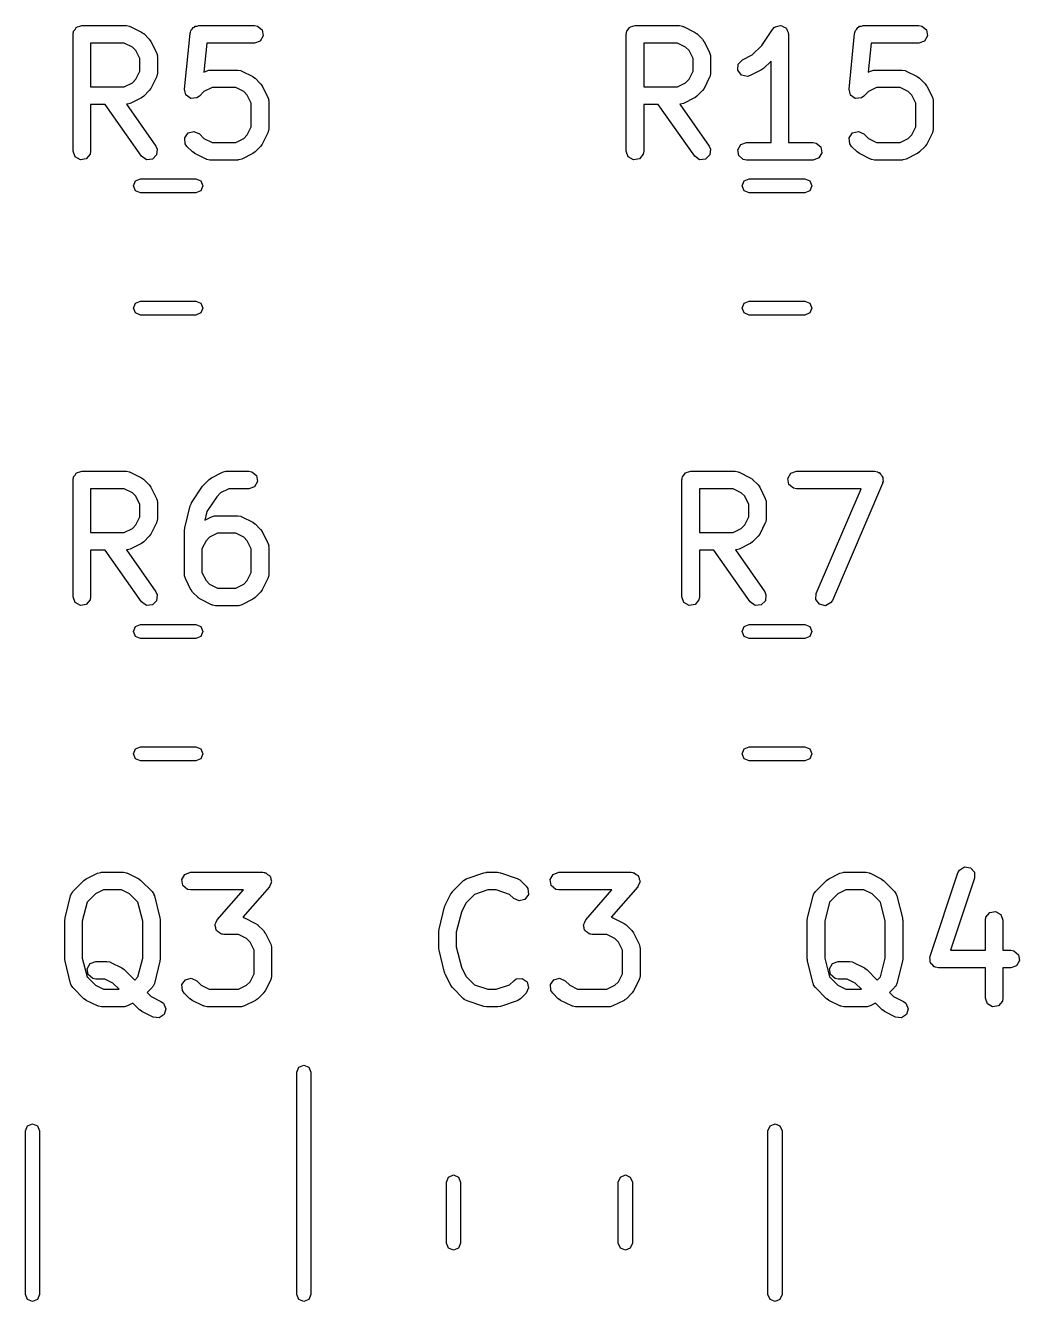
# Model space of a CAD drawing. Extents: x 122.1 to 176.4, y -124 to -74.3.
# Drawn here: x 135.18 to 143.68, y -85.22 to -74.31 of the extents above; entities that cross this region are included whole.
import ezdxf

# ---------------------------------------------------------------- set-up
doc = ezdxf.new("R2010")
doc.units = 0
doc.layers.add('BLACK', color=7, linetype='CONTINUOUS')

msp = doc.modelspace()

# ---------------------------------------------------------------- linework, layer by layer
at = {"layer": 'BLACK', "linetype": 'CONTINUOUS'}
for p, q in [((135.585, -74.3824), (135.587, -74.3726)), ((135.585, -75.3824), (135.585, -74.3824)), ((135.586, -74.3694), (135.588, -74.3665)), ((135.587, -74.3726), (135.586, -74.3694)), ((135.588, -74.3665), (135.589, -74.3567)), ((135.589, -74.3567), (135.602, -74.3418)), ((135.602, -74.3418), (135.612, -74.3249)), ((135.612, -74.3249), (135.618, -74.3226)), ((135.618, -74.3226), (135.622, -74.3174)), ((135.622, -74.3174), (135.642, -74.314)), ((135.642, -74.314), (135.66, -74.3074)), ((135.66, -74.3074), (136.041, -74.3074)), ((136.041, -74.3074), (136.067, -74.3119)), ((136.067, -74.3119), (136.07, -74.3148)), ((136.07, -74.3148), (136.074, -74.3153)), ((136.074, -74.3153), (136.17, -74.3629)), ((136.17, -74.3629), (136.188, -74.3763)), ((136.188, -74.3763), (136.189, -74.377)), ((136.189, -74.377), (136.237, -74.4246)), ((136.538, -74.8511), (136.585, -74.3749)), ((136.585, -74.3749), (136.586, -74.3711)), ((136.586, -74.3694), (136.588, -74.3667)), ((136.586, -74.3711), (136.586, -74.3694)), ((136.588, -74.3667), (136.592, -74.3498)), ((136.592, -74.3498), (136.604, -74.3387)), ((136.604, -74.3387), (136.612, -74.3249)), ((136.612, -74.3249), (136.622, -74.3213)), ((136.622, -74.3213), (136.629, -74.314)), ((136.629, -74.314), (136.645, -74.3128)), ((136.645, -74.3128), (136.66, -74.3074)), ((136.66, -74.3074), (137.136, -74.3074)), ((137.136, -74.3074), (137.162, -74.3119)), ((137.162, -74.3119), (137.201, -74.3449)), ((137.201, -74.3449), (137.21, -74.3954)), ((140.316, -74.3824), (140.317, -74.3726)), ((140.316, -75.3824), (140.316, -74.3824)), ((140.317, -74.3694), (140.319, -74.3665)), ((140.317, -74.3726), (140.317, -74.3694)), ((140.319, -74.3665), (140.32, -74.3567)), ((140.32, -74.3567), (140.333, -74.3418)), ((140.333, -74.3418), (140.343, -74.3249)), ((140.343, -74.3249), (140.349, -74.3226)), ((140.349, -74.3226), (140.353, -74.3174)), ((140.353, -74.3174), (140.372, -74.314)), ((140.372, -74.314), (140.391, -74.3074)), ((140.391, -74.3074), (140.772, -74.3074)), ((140.772, -74.3074), (140.797, -74.3119)), ((140.797, -74.3119), (140.801, -74.3148)), ((140.801, -74.3148), (140.805, -74.3153)), ((140.805, -74.3153), (140.9, -74.3629)), ((140.9, -74.3629), (140.918, -74.3763)), ((140.918, -74.3763), (140.92, -74.377)), ((140.92, -74.377), (140.968, -74.4246)), ((141.475, -74.4775), (141.566, -74.3408)), ((141.566, -74.3408), (141.584, -74.3219)), ((141.584, -74.3219), (141.589, -74.3207)), ((141.589, -74.3207), (141.591, -74.3174)), ((141.591, -74.3174), (141.613, -74.3136)), ((141.613, -74.3136), (141.634, -74.3075)), ((141.634, -74.3075), (141.638, -74.3093)), ((141.638, -74.3093), (141.642, -74.3085)), ((141.642, -74.3085), (141.661, -74.3194)), ((141.661, -74.3194), (141.681, -74.3281)), ((141.681, -74.3281), (141.683, -74.332)), ((141.683, -74.332), (141.686, -74.3342)), ((141.686, -74.3342), (141.694, -74.3546)), ((141.694, -74.3546), (141.703, -74.3741)), ((141.703, -74.3741), (141.702, -74.3783)), ((141.702, -74.3783), (141.704, -74.3824)), ((141.704, -74.3824), (141.704, -75.3074)), ((142.221, -74.8511), (142.268, -74.3749)), ((142.268, -74.3749), (142.27, -74.3711)), ((142.269, -74.3694), (142.271, -74.3667)), ((142.27, -74.3711), (142.269, -74.3694)), ((142.271, -74.3667), (142.276, -74.3498)), ((142.276, -74.3498), (142.287, -74.3387)), ((142.287, -74.3387), (142.295, -74.3249)), ((142.295, -74.3249), (142.305, -74.3213)), ((142.305, -74.3213), (142.312, -74.314)), ((142.312, -74.314), (142.328, -74.3128)), ((142.328, -74.3128), (142.343, -74.3074)), ((142.343, -74.3074), (142.819, -74.3074)), ((142.819, -74.3074), (142.845, -74.3119)), ((142.845, -74.3119), (142.884, -74.3449)), ((142.884, -74.3449), (142.893, -74.3954)), ((135.735, -74.4574), (135.735, -74.8312)), ((136.023, -74.4574), (135.735, -74.4574)), ((136.092, -74.4916), (136.023, -74.4574)), ((136.122, -74.522), (136.092, -74.4916)), ((136.237, -74.4246), (136.25, -74.443)), ((136.25, -74.443), (136.251, -74.4441)), ((136.251, -74.4441), (136.298, -74.5393)), ((136.728, -74.4574), (136.703, -74.7056)), ((137.136, -74.4574), (136.728, -74.4574)), ((137.184, -74.4398), (137.136, -74.4574)), ((137.21, -74.3954), (137.184, -74.4398)), ((140.466, -74.4574), (140.466, -74.8312)), ((140.754, -74.4574), (140.466, -74.4574)), ((140.822, -74.4916), (140.754, -74.4574)), ((140.853, -74.522), (140.822, -74.4916)), ((140.968, -74.4246), (140.98, -74.443)), ((140.98, -74.443), (140.982, -74.4441)), ((140.982, -74.4441), (141.029, -74.5393)), ((141.394, -74.5588), (141.475, -74.4775)), ((142.411, -74.4574), (142.386, -74.7056)), ((142.819, -74.4574), (142.411, -74.4574)), ((142.867, -74.4398), (142.819, -74.4574)), ((142.893, -74.3954), (142.867, -74.4398)), ((136.156, -74.5906), (136.122, -74.522)), ((136.156, -74.698), (136.156, -74.5906)), ((136.298, -74.5393), (136.306, -74.5643)), ((136.306, -74.5643), (136.305, -74.5686)), ((136.305, -74.5686), (136.306, -74.5729)), ((136.306, -74.5729), (136.306, -74.7157)), ((140.887, -74.5906), (140.853, -74.522)), ((140.887, -74.698), (140.887, -74.5906)), ((141.029, -74.5393), (141.037, -74.5643)), ((141.037, -74.5643), (141.036, -74.5686)), ((141.036, -74.5686), (141.037, -74.5729)), ((141.037, -74.5729), (141.037, -74.7157)), ((141.274, -74.6383), (141.31, -74.601)), ((141.31, -74.601), (141.394, -74.5588)), ((136.122, -74.7665), (136.156, -74.698)), ((136.306, -74.7157), (136.302, -74.7414)), ((136.703, -74.7056), (136.722, -74.6963)), ((136.722, -74.6963), (136.747, -74.6888)), ((136.747, -74.6888), (136.751, -74.6899)), ((136.751, -74.6899), (136.755, -74.6883)), ((136.755, -74.6883), (136.993, -74.6883)), ((136.993, -74.6883), (137.019, -74.6929)), ((137.019, -74.6929), (137.022, -74.6957)), ((137.022, -74.6957), (137.027, -74.6963)), ((137.027, -74.6963), (137.122, -74.7439)), ((140.853, -74.7665), (140.887, -74.698)), ((141.037, -74.7157), (141.033, -74.7414)), ((141.271, -74.6895), (141.274, -74.6383)), ((141.302, -74.7307), (141.271, -74.6895)), ((141.472, -74.6876), (141.377, -74.7352)), ((141.473, -74.6864), (141.472, -74.6876)), ((141.491, -74.6735), (141.473, -74.6864)), ((141.554, -74.6111), (141.491, -74.6735)), ((141.554, -75.3074), (141.554, -74.6111)), ((142.386, -74.7056), (142.405, -74.6963)), ((142.405, -74.6963), (142.43, -74.6888)), ((142.43, -74.6888), (142.434, -74.6899)), ((142.434, -74.6899), (142.438, -74.6883)), ((142.438, -74.6883), (142.676, -74.6883)), ((142.676, -74.6883), (142.702, -74.6929)), ((142.702, -74.6929), (142.706, -74.6957)), ((142.706, -74.6957), (142.71, -74.6963)), ((142.71, -74.6963), (142.805, -74.7439)), ((136.023, -74.8312), (136.092, -74.7969)), ((136.092, -74.7969), (136.122, -74.7665)), ((136.298, -74.7493), (136.251, -74.8445)), ((136.299, -74.7448), (136.298, -74.7493)), ((136.302, -74.7414), (136.299, -74.7448)), ((137.122, -74.7439), (137.14, -74.7572)), ((137.14, -74.7572), (137.142, -74.7579)), ((137.142, -74.7579), (137.189, -74.8055)), ((137.189, -74.8055), (137.202, -74.8239)), ((137.202, -74.8239), (137.203, -74.825)), ((137.203, -74.825), (137.251, -74.9203)), ((140.754, -74.8312), (140.822, -74.7969)), ((140.822, -74.7969), (140.853, -74.7665)), ((141.029, -74.7493), (140.982, -74.8445)), ((141.03, -74.7448), (141.029, -74.7493)), ((141.033, -74.7414), (141.03, -74.7448)), ((141.352, -74.7426), (141.302, -74.7307)), ((141.377, -74.7352), (141.352, -74.7426)), ((142.805, -74.7439), (142.823, -74.7572)), ((142.823, -74.7572), (142.825, -74.7579)), ((142.825, -74.7579), (142.872, -74.8055)), ((142.872, -74.8055), (142.885, -74.8239)), ((142.885, -74.8239), (142.886, -74.825)), ((142.886, -74.825), (142.934, -74.9203)), ((135.735, -74.8312), (136.023, -74.8312)), ((136.17, -74.9257), (136.074, -74.9733)), ((136.171, -74.9245), (136.17, -74.9257)), ((136.189, -74.9116), (136.171, -74.9245)), ((136.237, -74.864), (136.189, -74.9116)), ((136.251, -74.8445), (136.237, -74.8625)), ((136.237, -74.8625), (136.237, -74.864)), ((136.538, -74.8516), (136.538, -74.8511)), ((136.538, -74.852), (136.538, -74.8516)), ((136.544, -74.8764), (136.538, -74.852)), ((136.55, -74.9008), (136.544, -74.8764)), ((136.551, -74.9011), (136.55, -74.9008)), ((136.551, -74.9016), (136.551, -74.9011)), ((136.571, -74.916), (136.551, -74.9016)), ((136.592, -74.9308), (136.571, -74.916)), ((136.593, -74.931), (136.592, -74.9307)), ((136.592, -74.9307), (136.592, -74.9308)), ((136.618, -74.9288), (136.593, -74.931)), ((136.643, -74.9269), (136.618, -74.9288)), ((136.644, -74.9265), (136.643, -74.9266)), ((136.643, -74.9266), (136.643, -74.9269)), ((136.665, -74.9116), (136.644, -74.9265)), ((136.704, -74.8726), (136.665, -74.9116)), ((136.773, -74.8383), (136.704, -74.8726)), ((136.976, -74.8383), (136.773, -74.8383)), ((137.044, -74.8726), (136.976, -74.8383)), ((137.074, -74.903), (137.044, -74.8726)), ((137.109, -74.9715), (137.074, -74.903)), ((137.251, -74.9203), (137.258, -74.9452)), ((140.466, -74.8312), (140.754, -74.8312)), ((140.9, -74.9257), (140.805, -74.9733)), ((140.902, -74.9245), (140.9, -74.9257)), ((140.92, -74.9116), (140.902, -74.9245)), ((140.968, -74.864), (140.92, -74.9116)), ((140.982, -74.8445), (140.968, -74.8625)), ((140.968, -74.8625), (140.968, -74.864)), ((142.221, -74.8516), (142.221, -74.8511)), ((142.221, -74.852), (142.221, -74.8516)), ((142.227, -74.8764), (142.221, -74.852)), ((142.234, -74.9008), (142.227, -74.8764)), ((142.234, -74.9011), (142.234, -74.9008)), ((142.234, -74.9016), (142.234, -74.9011)), ((142.255, -74.916), (142.234, -74.9016)), ((142.275, -74.9308), (142.255, -74.916)), ((142.276, -74.9307), (142.275, -74.9308)), ((142.301, -74.9288), (142.276, -74.931)), ((142.276, -74.931), (142.276, -74.9307)), ((142.326, -74.9269), (142.301, -74.9288)), ((142.327, -74.9266), (142.326, -74.9269)), ((142.349, -74.9116), (142.327, -74.9265)), ((142.327, -74.9265), (142.327, -74.9266)), ((142.388, -74.8726), (142.349, -74.9116)), ((142.456, -74.8383), (142.388, -74.8726)), ((142.659, -74.8383), (142.456, -74.8383)), ((142.727, -74.8726), (142.659, -74.8383)), ((142.758, -74.903), (142.727, -74.8726)), ((142.792, -74.9715), (142.758, -74.903)), ((142.934, -74.9203), (142.941, -74.9452)), ((135.859, -74.9812), (135.735, -74.9812)), ((135.735, -74.9812), (135.735, -75.3824)), ((136.17, -75.4254), (135.859, -74.9812)), ((136.045, -74.9797), (136.042, -74.9808)), ((136.042, -74.9808), (136.293, -75.3394)), ((136.049, -74.9807), (136.045, -74.9797)), ((136.074, -74.9733), (136.049, -74.9807)), ((137.109, -75.1742), (137.109, -74.9715)), ((137.258, -74.9452), (137.257, -74.9496)), ((137.257, -74.9496), (137.259, -74.9538)), ((137.259, -74.9538), (137.259, -75.1919)), ((140.59, -74.9812), (140.466, -74.9812)), ((140.466, -74.9812), (140.466, -75.3824)), ((140.901, -75.4254), (140.59, -74.9812)), ((140.776, -74.9797), (140.773, -74.9808)), ((140.773, -74.9808), (141.024, -75.3394)), ((140.78, -74.9807), (140.776, -74.9797)), ((140.805, -74.9733), (140.78, -74.9807)), ((142.792, -75.1742), (142.792, -74.9715)), ((142.941, -74.9452), (142.94, -74.9496)), ((142.94, -74.9496), (142.942, -74.9538)), ((142.942, -74.9538), (142.942, -75.1919)), ((136.54, -75.2677), (136.569, -75.2257)), ((136.569, -75.2257), (136.619, -75.2124)), ((136.619, -75.2124), (136.665, -75.2341)), ((136.665, -75.2341), (136.704, -75.2731)), ((137.044, -75.2731), (137.074, -75.2427)), ((137.074, -75.2427), (137.109, -75.1742)), ((137.251, -75.2254), (137.203, -75.3207)), ((137.254, -75.2176), (137.251, -75.221)), ((137.251, -75.221), (137.251, -75.2254)), ((137.259, -75.1919), (137.254, -75.2176)), ((142.223, -75.2677), (142.252, -75.2257)), ((142.252, -75.2257), (142.302, -75.2124)), ((142.302, -75.2124), (142.349, -75.2341)), ((142.349, -75.2341), (142.388, -75.2731)), ((142.727, -75.2731), (142.758, -75.2427)), ((142.758, -75.2427), (142.792, -75.1742)), ((142.934, -75.2254), (142.886, -75.3207)), ((142.937, -75.2176), (142.934, -75.221)), ((142.934, -75.221), (142.934, -75.2254)), ((142.942, -75.1919), (142.937, -75.2176)), ((136.293, -75.3394), (136.304, -75.363)), ((136.304, -75.363), (136.299, -75.4141)), ((136.544, -75.3188), (136.54, -75.2677)), ((136.559, -75.3402), (136.544, -75.3188)), ((136.607, -75.3878), (136.559, -75.3402)), ((136.704, -75.2731), (136.773, -75.3074)), ((136.773, -75.3074), (136.976, -75.3074)), ((136.976, -75.3074), (137.044, -75.2731)), ((137.189, -75.3402), (137.142, -75.3878)), ((137.19, -75.3387), (137.189, -75.3402)), ((137.203, -75.3207), (137.19, -75.3387)), ((141.024, -75.3394), (141.035, -75.363)), ((141.035, -75.363), (141.03, -75.4141)), ((141.269, -75.3694), (141.295, -75.3249)), ((141.278, -75.4199), (141.269, -75.3694)), ((141.295, -75.3249), (141.343, -75.3074)), ((141.343, -75.3074), (141.554, -75.3074)), ((141.704, -75.3074), (141.915, -75.3074)), ((141.915, -75.3074), (141.94, -75.3119)), ((141.94, -75.3119), (141.979, -75.3449)), ((141.979, -75.3449), (141.988, -75.3954)), ((142.228, -75.3188), (142.223, -75.2677)), ((142.242, -75.3402), (142.228, -75.3188)), ((142.29, -75.3878), (142.242, -75.3402)), ((142.388, -75.2731), (142.456, -75.3074)), ((142.456, -75.3074), (142.659, -75.3074)), ((142.659, -75.3074), (142.727, -75.2731)), ((142.872, -75.3402), (142.825, -75.3878)), ((142.873, -75.3387), (142.872, -75.3402)), ((142.886, -75.3207), (142.873, -75.3387)), ((135.602, -75.4306), (135.585, -75.3824)), ((135.647, -75.4562), (135.602, -75.4306)), ((135.697, -75.4473), (135.647, -75.4562)), ((135.73, -75.408), (135.697, -75.4473)), ((135.735, -75.3824), (135.73, -75.408)), ((136.212, -75.4548), (136.17, -75.4254)), ((136.263, -75.4504), (136.212, -75.4548)), ((136.299, -75.4141), (136.263, -75.4504)), ((136.608, -75.3885), (136.607, -75.3878)), ((136.626, -75.4018), (136.608, -75.3885)), ((136.722, -75.4495), (136.626, -75.4018)), ((136.726, -75.45), (136.722, -75.4495)), ((136.729, -75.4529), (136.726, -75.45)), ((136.755, -75.4574), (136.729, -75.4529)), ((136.993, -75.4574), (136.755, -75.4574)), ((136.997, -75.4558), (136.993, -75.4574)), ((137.002, -75.4569), (136.997, -75.4558)), ((137.027, -75.4495), (137.002, -75.4569)), ((137.122, -75.4018), (137.027, -75.4495)), ((137.123, -75.4007), (137.122, -75.4018)), ((137.142, -75.3878), (137.123, -75.4007)), ((140.333, -75.4306), (140.316, -75.3824)), ((140.378, -75.4562), (140.333, -75.4306)), ((140.428, -75.4473), (140.378, -75.4562)), ((140.461, -75.408), (140.428, -75.4473)), ((140.466, -75.3824), (140.461, -75.408)), ((140.943, -75.4548), (140.901, -75.4254)), ((140.994, -75.4504), (140.943, -75.4548)), ((141.03, -75.4141), (140.994, -75.4504)), ((141.317, -75.4529), (141.278, -75.4199)), ((141.343, -75.4574), (141.317, -75.4529)), ((141.915, -75.4574), (141.343, -75.4574)), ((141.963, -75.4398), (141.915, -75.4574)), ((141.988, -75.3954), (141.963, -75.4398)), ((142.292, -75.3885), (142.29, -75.3878)), ((142.31, -75.4018), (142.292, -75.3885)), ((142.405, -75.4495), (142.31, -75.4018)), ((142.409, -75.45), (142.405, -75.4495)), ((142.413, -75.4529), (142.409, -75.45)), ((142.438, -75.4574), (142.413, -75.4529)), ((142.676, -75.4574), (142.438, -75.4574)), ((142.681, -75.4558), (142.676, -75.4574)), ((142.685, -75.4569), (142.681, -75.4558)), ((142.71, -75.4495), (142.685, -75.4569)), ((142.805, -75.4018), (142.71, -75.4495)), ((142.806, -75.4007), (142.805, -75.4018)), ((142.825, -75.3878), (142.806, -75.4007)), ((136.101, -75.6775), (136.118, -75.6351)), ((136.118, -75.7199), (136.101, -75.6775)), ((136.118, -75.6351), (136.161, -75.6175)), ((136.161, -75.6175), (136.635, -75.6175)), ((136.635, -75.6175), (136.678, -75.6351)), ((136.678, -75.6351), (136.695, -75.6775)), ((136.695, -75.6775), (136.678, -75.7199)), ((141.308, -75.6775), (141.325, -75.6351)), ((141.325, -75.7199), (141.308, -75.6775)), ((141.325, -75.6351), (141.368, -75.6175)), ((141.368, -75.6175), (141.842, -75.6175)), ((141.842, -75.6175), (141.885, -75.6351)), ((141.885, -75.6351), (141.902, -75.6775)), ((141.902, -75.6775), (141.885, -75.7199)), ((136.161, -75.7375), (136.118, -75.7199)), ((136.635, -75.7375), (136.161, -75.7375)), ((136.678, -75.7199), (136.635, -75.7375)), ((141.368, -75.7375), (141.325, -75.7199)), ((141.842, -75.7375), (141.368, -75.7375)), ((141.885, -75.7199), (141.842, -75.7375)), ((136.101, -76.7225), (136.118, -76.6801)), ((136.118, -76.6801), (136.161, -76.6625)), ((136.161, -76.6625), (136.635, -76.6625)), ((136.635, -76.6625), (136.678, -76.6801)), ((136.678, -76.6801), (136.695, -76.7225)), ((141.308, -76.7225), (141.325, -76.6801)), ((141.325, -76.6801), (141.368, -76.6625)), ((141.368, -76.6625), (141.842, -76.6625)), ((141.842, -76.6625), (141.885, -76.6801)), ((141.885, -76.6801), (141.902, -76.7225)), ((136.118, -76.7649), (136.101, -76.7225)), ((136.161, -76.7825), (136.118, -76.7649)), ((136.635, -76.7825), (136.161, -76.7825)), ((136.678, -76.7649), (136.635, -76.7825)), ((136.695, -76.7225), (136.678, -76.7649)), ((141.325, -76.7649), (141.308, -76.7225)), ((141.368, -76.7825), (141.325, -76.7649)), ((141.842, -76.7825), (141.368, -76.7825)), ((141.885, -76.7649), (141.842, -76.7825)), ((141.902, -76.7225), (141.885, -76.7649)), ((135.585, -78.1924), (135.587, -78.1826)), ((135.585, -79.1924), (135.585, -78.1924)), ((135.586, -78.1794), (135.588, -78.1765)), ((135.587, -78.1826), (135.586, -78.1794)), ((135.588, -78.1765), (135.589, -78.1667)), ((135.589, -78.1667), (135.602, -78.1518)), ((135.602, -78.1518), (135.612, -78.1349)), ((135.612, -78.1349), (135.618, -78.1326)), ((135.618, -78.1326), (135.622, -78.1274)), ((135.622, -78.1274), (135.642, -78.124)), ((135.642, -78.124), (135.66, -78.1174)), ((135.66, -78.1174), (136.041, -78.1174)), ((136.041, -78.1174), (136.067, -78.1219)), ((136.067, -78.1219), (136.07, -78.1248)), ((136.07, -78.1248), (136.074, -78.1253)), ((136.074, -78.1253), (136.17, -78.1729)), ((136.17, -78.1729), (136.188, -78.1863)), ((136.188, -78.1863), (136.189, -78.187)), ((136.189, -78.187), (136.237, -78.2346)), ((136.702, -78.2346), (136.75, -78.187)), ((136.75, -78.187), (136.768, -78.1741)), ((136.768, -78.1741), (136.769, -78.1729)), ((136.769, -78.1729), (136.864, -78.1253)), ((136.864, -78.1253), (136.889, -78.1179)), ((136.889, -78.1179), (136.894, -78.1189)), ((136.894, -78.1189), (136.898, -78.1174)), ((136.898, -78.1174), (137.088, -78.1174)), ((137.088, -78.1174), (137.114, -78.1219)), ((137.114, -78.1219), (137.153, -78.1549)), ((137.162, -78.2054), (137.137, -78.2498)), ((137.153, -78.1549), (137.162, -78.2054)), ((140.792, -78.1924), (140.794, -78.1826)), ((140.792, -79.1924), (140.792, -78.1924)), ((140.793, -78.1794), (140.795, -78.1765)), ((140.794, -78.1826), (140.793, -78.1794)), ((140.795, -78.1765), (140.796, -78.1667)), ((140.796, -78.1667), (140.809, -78.1518)), ((140.809, -78.1518), (140.819, -78.1349)), ((140.819, -78.1349), (140.825, -78.1326)), ((140.825, -78.1326), (140.829, -78.1274)), ((140.829, -78.1274), (140.849, -78.124)), ((140.849, -78.124), (140.867, -78.1174)), ((140.867, -78.1174), (141.248, -78.1174)), ((141.248, -78.1174), (141.274, -78.1219)), ((141.274, -78.1219), (141.277, -78.1248)), ((141.277, -78.1248), (141.281, -78.1253)), ((141.281, -78.1253), (141.377, -78.1729)), ((141.377, -78.1729), (141.395, -78.1863)), ((141.395, -78.1863), (141.396, -78.187)), ((141.396, -78.187), (141.444, -78.2346)), ((141.698, -78.1794), (141.723, -78.1349)), ((141.707, -78.2299), (141.698, -78.1794)), ((141.723, -78.1349), (141.772, -78.1174)), ((141.772, -78.1174), (142.438, -78.1174)), ((142.438, -78.1174), (142.464, -78.1219)), ((142.464, -78.1219), (142.471, -78.1276)), ((142.471, -78.1276), (142.479, -78.1296)), ((142.479, -78.1296), (142.49, -78.1436)), ((142.49, -78.1436), (142.503, -78.1549)), ((142.503, -78.1549), (142.505, -78.1636)), ((142.505, -78.1636), (142.51, -78.1707)), ((142.512, -78.2054), (142.508, -78.2131)), ((142.51, -78.1707), (142.509, -78.1882)), ((142.509, -78.1882), (142.512, -78.2054)), ((135.735, -78.2674), (135.735, -78.6412)), ((136.023, -78.2674), (135.735, -78.2674)), ((136.092, -78.3016), (136.023, -78.2674)), ((136.122, -78.332), (136.092, -78.3016)), ((136.237, -78.2346), (136.25, -78.253)), ((136.25, -78.253), (136.251, -78.2541)), ((136.251, -78.2541), (136.298, -78.3493)), ((136.597, -78.3889), (136.693, -78.246)), ((136.693, -78.246), (136.701, -78.2378)), ((136.701, -78.2378), (136.702, -78.2346)), ((136.847, -78.3016), (136.813, -78.3354)), ((136.916, -78.2674), (136.847, -78.3016)), ((137.088, -78.2674), (136.916, -78.2674)), ((137.137, -78.2498), (137.088, -78.2674)), ((140.942, -78.2674), (140.942, -78.6412)), ((141.23, -78.2674), (140.942, -78.2674)), ((141.299, -78.3016), (141.23, -78.2674)), ((141.329, -78.332), (141.299, -78.3016)), ((141.444, -78.2346), (141.457, -78.253)), ((141.457, -78.253), (141.458, -78.2541)), ((141.458, -78.2541), (141.505, -78.3493)), ((141.746, -78.2629), (141.707, -78.2299)), ((141.772, -78.2674), (141.746, -78.2629)), ((142.325, -78.2674), (141.772, -78.2674)), ((141.941, -79.1628), (142.325, -78.2674)), ((142.507, -78.2219), (142.079, -79.2219)), ((142.508, -78.2131), (142.507, -78.2219)), ((136.156, -78.4006), (136.122, -78.332)), ((136.156, -78.508), (136.156, -78.4006)), ((136.298, -78.3493), (136.306, -78.3743)), ((136.306, -78.3743), (136.305, -78.3786)), ((136.305, -78.3786), (136.306, -78.3829)), ((136.306, -78.3829), (136.306, -78.5257)), ((136.54, -78.6028), (136.587, -78.4123)), ((136.587, -78.4123), (136.597, -78.3893)), ((136.597, -78.3893), (136.597, -78.3889)), ((136.813, -78.3354), (136.73, -78.4613)), ((141.363, -78.4006), (141.329, -78.332)), ((141.363, -78.508), (141.363, -78.4006)), ((141.505, -78.3493), (141.513, -78.3743)), ((141.513, -78.3743), (141.512, -78.3786)), ((141.512, -78.3786), (141.513, -78.3829)), ((141.513, -78.3829), (141.513, -78.5257)), ((136.122, -78.5765), (136.156, -78.508)), ((136.306, -78.5257), (136.302, -78.5514)), ((136.73, -78.4613), (136.711, -78.5354)), ((136.711, -78.5354), (136.769, -78.5063)), ((136.769, -78.5063), (136.794, -78.4988)), ((136.794, -78.4988), (136.799, -78.4999)), ((136.799, -78.4999), (136.803, -78.4983)), ((136.803, -78.4983), (136.993, -78.4983)), ((136.993, -78.4983), (137.019, -78.5029)), ((137.019, -78.5029), (137.022, -78.5057)), ((137.022, -78.5057), (137.027, -78.5063)), ((137.027, -78.5063), (137.122, -78.5539)), ((141.329, -78.5765), (141.363, -78.508)), ((141.513, -78.5257), (141.509, -78.5514)), ((135.735, -78.6412), (136.023, -78.6412)), ((136.023, -78.6412), (136.092, -78.6069)), ((136.092, -78.6069), (136.122, -78.5765)), ((136.298, -78.5593), (136.251, -78.6545)), ((136.299, -78.5548), (136.298, -78.5593)), ((136.302, -78.5514), (136.299, -78.5548)), ((136.537, -78.621), (136.54, -78.6062)), ((136.537, -79.0019), (136.537, -78.621)), ((136.54, -78.6062), (136.54, -78.6028)), ((137.122, -78.5539), (137.14, -78.5672)), ((137.14, -78.5672), (137.142, -78.5679)), ((137.142, -78.5679), (137.189, -78.6155)), ((137.189, -78.6155), (137.202, -78.6339)), ((137.202, -78.6339), (137.203, -78.635)), ((137.203, -78.635), (137.251, -78.7303)), ((140.942, -78.6412), (141.23, -78.6412)), ((141.23, -78.6412), (141.299, -78.6069)), ((141.299, -78.6069), (141.329, -78.5765)), ((141.505, -78.5593), (141.458, -78.6545)), ((141.506, -78.5548), (141.505, -78.5593)), ((141.509, -78.5514), (141.506, -78.5548)), ((136.17, -78.7357), (136.074, -78.7833)), ((136.171, -78.7345), (136.17, -78.7357)), ((136.189, -78.7216), (136.171, -78.7345)), ((136.237, -78.674), (136.189, -78.7216)), ((136.251, -78.6545), (136.237, -78.6725)), ((136.237, -78.6725), (136.237, -78.674)), ((136.722, -78.713), (136.687, -78.7815)), ((136.752, -78.6826), (136.722, -78.713)), ((136.82, -78.6483), (136.752, -78.6826)), ((136.976, -78.6483), (136.82, -78.6483)), ((137.044, -78.6826), (136.976, -78.6483)), ((137.074, -78.713), (137.044, -78.6826)), ((137.109, -78.7815), (137.074, -78.713)), ((137.251, -78.7303), (137.258, -78.7552)), ((141.377, -78.7357), (141.281, -78.7833)), ((141.378, -78.7345), (141.377, -78.7357)), ((141.396, -78.7216), (141.378, -78.7345)), ((141.444, -78.674), (141.396, -78.7216)), ((141.458, -78.6545), (141.444, -78.6725)), ((141.444, -78.6725), (141.444, -78.674)), ((135.859, -78.7912), (135.735, -78.7912)), ((135.735, -78.7912), (135.735, -79.1924)), ((136.17, -79.2354), (135.859, -78.7912)), ((136.045, -78.7897), (136.042, -78.7908)), ((136.042, -78.7908), (136.293, -79.1494)), ((136.049, -78.7907), (136.045, -78.7897)), ((136.074, -78.7833), (136.049, -78.7907)), ((136.687, -78.7815), (136.687, -78.9842)), ((137.109, -78.9842), (137.109, -78.7815)), ((137.258, -78.7552), (137.257, -78.7596)), ((137.257, -78.7596), (137.259, -78.7638)), ((137.259, -78.7638), (137.259, -79.0019)), ((141.066, -78.7912), (140.942, -78.7912)), ((140.942, -78.7912), (140.942, -79.1924)), ((141.377, -79.2354), (141.066, -78.7912)), ((141.252, -78.7897), (141.249, -78.7908)), ((141.249, -78.7908), (141.5, -79.1494)), ((141.256, -78.7907), (141.252, -78.7897)), ((141.281, -78.7833), (141.256, -78.7907)), ((136.539, -79.0061), (136.537, -79.0019)), ((136.538, -79.0105), (136.539, -79.0061)), ((136.545, -79.0354), (136.538, -79.0105)), ((136.593, -79.1307), (136.545, -79.0354)), ((136.687, -78.9842), (136.722, -79.0527)), ((136.722, -79.0527), (136.752, -79.0831)), ((137.044, -79.0831), (137.074, -79.0527)), ((137.074, -79.0527), (137.109, -78.9842)), ((137.251, -79.0354), (137.203, -79.1307)), ((137.254, -79.0276), (137.251, -79.031)), ((137.251, -79.031), (137.251, -79.0354)), ((137.259, -79.0019), (137.254, -79.0276)), ((136.293, -79.1494), (136.304, -79.173)), ((136.304, -79.173), (136.299, -79.2241)), ((136.594, -79.1318), (136.593, -79.1307)), ((136.607, -79.1502), (136.594, -79.1318)), ((136.654, -79.1978), (136.607, -79.1502)), ((136.752, -79.0831), (136.82, -79.1174)), ((136.82, -79.1174), (136.976, -79.1174)), ((136.976, -79.1174), (137.044, -79.0831)), ((137.189, -79.1502), (137.142, -79.1978)), ((137.19, -79.1487), (137.189, -79.1502)), ((137.203, -79.1307), (137.19, -79.1487)), ((141.5, -79.1494), (141.511, -79.173)), ((141.511, -79.173), (141.506, -79.2241)), ((141.938, -79.2141), (141.941, -79.1628)), ((135.602, -79.2406), (135.585, -79.1924)), ((135.647, -79.2662), (135.602, -79.2406)), ((135.697, -79.2573), (135.647, -79.2662)), ((135.73, -79.218), (135.697, -79.2573)), ((135.735, -79.1924), (135.73, -79.218)), ((136.212, -79.2648), (136.17, -79.2354)), ((136.263, -79.2604), (136.212, -79.2648)), ((136.299, -79.2241), (136.263, -79.2604)), ((136.656, -79.1985), (136.654, -79.1978)), ((136.674, -79.2118), (136.656, -79.1985)), ((136.769, -79.2595), (136.674, -79.2118)), ((136.774, -79.26), (136.769, -79.2595)), ((136.777, -79.2629), (136.774, -79.26)), ((136.803, -79.2674), (136.777, -79.2629)), ((136.993, -79.2674), (136.803, -79.2674)), ((136.997, -79.2658), (136.993, -79.2674)), ((137.002, -79.2669), (136.997, -79.2658)), ((137.027, -79.2595), (137.002, -79.2669)), ((137.122, -79.2118), (137.027, -79.2595)), ((137.123, -79.2107), (137.122, -79.2118)), ((137.142, -79.1978), (137.123, -79.2107)), ((140.809, -79.2406), (140.792, -79.1924)), ((140.854, -79.2662), (140.809, -79.2406)), ((140.904, -79.2573), (140.854, -79.2662)), ((140.937, -79.218), (140.904, -79.2573)), ((140.942, -79.1924), (140.937, -79.218)), ((141.419, -79.2648), (141.377, -79.2354)), ((141.47, -79.2604), (141.419, -79.2648)), ((141.506, -79.2241), (141.47, -79.2604)), ((141.969, -79.2551), (141.938, -79.2141)), ((142.019, -79.2669), (141.969, -79.2551)), ((142.064, -79.2437), (142.019, -79.2669)), ((142.079, -79.2219), (142.064, -79.2437)), ((136.101, -79.4875), (136.118, -79.4451)), ((136.118, -79.5299), (136.101, -79.4875)), ((136.118, -79.4451), (136.161, -79.4275)), ((136.161, -79.4275), (136.635, -79.4275)), ((136.635, -79.4275), (136.678, -79.4451)), ((136.678, -79.4451), (136.695, -79.4875)), ((136.695, -79.4875), (136.678, -79.5299)), ((141.308, -79.4875), (141.325, -79.4451)), ((141.325, -79.5299), (141.308, -79.4875)), ((141.325, -79.4451), (141.368, -79.4275)), ((141.368, -79.4275), (141.842, -79.4275)), ((141.842, -79.4275), (141.885, -79.4451)), ((141.885, -79.4451), (141.902, -79.4875)), ((141.902, -79.4875), (141.885, -79.5299)), ((136.161, -79.5475), (136.118, -79.5299)), ((136.635, -79.5475), (136.161, -79.5475)), ((136.678, -79.5299), (136.635, -79.5475)), ((141.368, -79.5475), (141.325, -79.5299)), ((141.842, -79.5475), (141.368, -79.5475)), ((141.885, -79.5299), (141.842, -79.5475)), ((136.101, -80.5325), (136.118, -80.4901)), ((136.118, -80.4901), (136.161, -80.4725)), ((136.161, -80.4725), (136.635, -80.4725)), ((136.635, -80.4725), (136.678, -80.4901)), ((136.678, -80.4901), (136.695, -80.5325)), ((141.308, -80.5325), (141.325, -80.4901)), ((141.325, -80.4901), (141.368, -80.4725)), ((141.368, -80.4725), (141.842, -80.4725)), ((141.842, -80.4725), (141.885, -80.4901)), ((141.885, -80.4901), (141.902, -80.5325)), ((136.118, -80.5749), (136.101, -80.5325)), ((136.161, -80.5925), (136.118, -80.5749)), ((136.635, -80.5925), (136.161, -80.5925)), ((136.678, -80.5749), (136.635, -80.5925)), ((136.695, -80.5325), (136.678, -80.5749)), ((141.325, -80.5749), (141.308, -80.5325)), ((141.368, -80.5925), (141.325, -80.5749)), ((141.842, -80.5925), (141.368, -80.5925)), ((141.885, -80.5749), (141.842, -80.5925)), ((141.902, -80.5325), (141.885, -80.5749)), ((135.698, -81.6019), (135.793, -81.5543)), ((135.793, -81.5543), (135.818, -81.5469)), ((135.818, -81.5469), (135.822, -81.5479)), ((135.822, -81.5479), (135.827, -81.5464)), ((135.827, -81.5464), (136.017, -81.5464)), ((136.017, -81.5464), (136.043, -81.5509)), ((136.043, -81.5509), (136.046, -81.5538)), ((136.046, -81.5538), (136.051, -81.5543)), ((136.051, -81.5543), (136.146, -81.6019)), ((136.515, -81.6084), (136.54, -81.5639)), ((136.54, -81.5639), (136.588, -81.5464)), ((136.588, -81.5464), (137.208, -81.5464)), ((137.208, -81.5464), (137.219, -81.5483)), ((137.219, -81.5483), (137.222, -81.5478)), ((137.222, -81.5478), (137.225, -81.5494)), ((137.225, -81.5494), (137.233, -81.5509)), ((137.233, -81.5509), (137.249, -81.5639)), ((137.249, -81.5639), (137.266, -81.5744)), ((137.266, -81.5744), (137.268, -81.58)), ((137.268, -81.58), (137.272, -81.5839)), ((137.272, -81.5839), (137.276, -81.6038)), ((138.954, -81.5978), (139.097, -81.5502)), ((139.097, -81.5502), (139.119, -81.5469)), ((139.119, -81.5469), (139.121, -81.5464)), ((139.121, -81.5464), (139.216, -81.5464)), ((139.216, -81.5464), (139.238, -81.5503)), ((139.238, -81.5503), (139.24, -81.5502)), ((139.24, -81.5502), (139.382, -81.5978)), ((139.666, -81.6084), (139.691, -81.5639)), ((139.691, -81.5639), (139.74, -81.5464)), ((139.74, -81.5464), (140.359, -81.5464)), ((140.359, -81.5464), (140.37, -81.5483)), ((140.37, -81.5483), (140.373, -81.5478)), ((140.373, -81.5478), (140.376, -81.5494)), ((140.376, -81.5494), (140.384, -81.5509)), ((140.384, -81.5509), (140.4, -81.5639)), ((140.4, -81.5639), (140.417, -81.5744)), ((140.417, -81.5744), (140.419, -81.58)), ((140.419, -81.58), (140.424, -81.5839)), ((140.424, -81.5839), (140.427, -81.6038)), ((142.048, -81.6019), (142.143, -81.5543)), ((142.143, -81.5543), (142.168, -81.5469)), ((142.168, -81.5469), (142.172, -81.5479)), ((142.172, -81.5479), (142.177, -81.5464)), ((142.177, -81.5464), (142.367, -81.5464)), ((142.367, -81.5464), (142.393, -81.5509)), ((142.393, -81.5509), (142.396, -81.5538)), ((142.396, -81.5538), (142.401, -81.5543)), ((142.401, -81.5543), (142.496, -81.6019)), ((142.915, -82.2643), (143.153, -81.55)), ((143.153, -81.55), (143.165, -81.5271)), ((143.165, -81.5271), (143.209, -81.5003)), ((143.209, -81.5003), (143.26, -81.5078)), ((143.26, -81.5078), (143.294, -81.5462)), ((143.294, -81.5462), (143.295, -81.5975)), ((135.583, -81.7112), (135.678, -81.616)), ((135.678, -81.616), (135.697, -81.6031)), ((135.697, -81.6031), (135.698, -81.6019)), ((135.844, -81.6964), (135.776, -81.7306)), ((135.999, -81.6964), (135.844, -81.6964)), ((136.068, -81.7306), (135.999, -81.6964)), ((136.146, -81.6019), (136.164, -81.6153)), ((136.164, -81.6153), (136.165, -81.616)), ((136.165, -81.616), (136.261, -81.7112)), ((136.524, -81.6589), (136.515, -81.6084)), ((136.563, -81.6919), (136.524, -81.6589)), ((136.588, -81.6964), (136.563, -81.6919)), ((137.042, -81.6964), (136.588, -81.6964)), ((136.818, -81.9529), (137.042, -81.6964)), ((137.264, -81.6708), (137.036, -81.9308)), ((137.271, -81.6519), (137.264, -81.6708)), ((137.281, -81.6344), (137.271, -81.6519)), ((137.276, -81.6038), (137.283, -81.6229)), ((137.283, -81.6229), (137.28, -81.6285)), ((137.28, -81.6285), (137.281, -81.6344)), ((138.829, -81.7112), (138.925, -81.616)), ((138.925, -81.616), (138.946, -81.601)), ((138.946, -81.601), (138.951, -81.6006)), ((138.951, -81.6006), (138.954, -81.5978)), ((139.133, -81.6964), (139.018, -81.7346)), ((139.204, -81.6964), (139.133, -81.6964)), ((139.318, -81.7346), (139.204, -81.6964)), ((139.382, -81.5978), (139.405, -81.6103)), ((139.405, -81.6103), (139.408, -81.6141)), ((139.408, -81.6141), (139.412, -81.616)), ((139.412, -81.616), (139.459, -81.6636)), ((139.459, -81.6636), (139.474, -81.6849)), ((139.474, -81.6849), (139.479, -81.736)), ((139.675, -81.6589), (139.666, -81.6084)), ((139.714, -81.6919), (139.675, -81.6589)), ((139.74, -81.6964), (139.714, -81.6919)), ((140.193, -81.6964), (139.74, -81.6964)), ((139.969, -81.9529), (140.193, -81.6964)), ((140.415, -81.6708), (140.188, -81.9308)), ((140.422, -81.6519), (140.415, -81.6708)), ((140.433, -81.6344), (140.422, -81.6519)), ((140.427, -81.6038), (140.434, -81.6229)), ((140.434, -81.6229), (140.432, -81.6285)), ((140.432, -81.6285), (140.433, -81.6344)), ((141.933, -81.7112), (142.028, -81.616)), ((142.028, -81.616), (142.047, -81.6031)), ((142.047, -81.6031), (142.048, -81.6019)), ((142.194, -81.6964), (142.126, -81.7306)), ((142.349, -81.6964), (142.194, -81.6964)), ((142.418, -81.7306), (142.349, -81.6964)), ((142.496, -81.6019), (142.514, -81.6153)), ((142.514, -81.6153), (142.515, -81.616)), ((142.515, -81.616), (142.611, -81.7112)), ((143.295, -81.5975), (143.09, -82.213)), ((135.516, -81.9365), (135.563, -81.746)), ((135.563, -81.746), (135.574, -81.7223)), ((135.574, -81.7223), (135.58, -81.7179)), ((135.58, -81.7179), (135.583, -81.7112)), ((135.704, -81.8026), (135.663, -81.9639)), ((135.776, -81.7306), (135.704, -81.8026)), ((136.14, -81.8026), (136.068, -81.7306)), ((136.18, -81.9639), (136.14, -81.8026)), ((136.261, -81.7112), (136.275, -81.7325)), ((136.275, -81.7325), (136.276, -81.7399)), ((136.276, -81.7399), (136.28, -81.746)), ((136.28, -81.746), (136.328, -81.9365)), ((138.768, -81.8259), (138.815, -81.7307)), ((138.815, -81.7307), (138.829, -81.7127)), ((138.829, -81.7127), (138.829, -81.7112)), ((139.018, -81.7346), (138.944, -81.8087)), ((139.353, -81.7697), (139.318, -81.7346)), ((139.4, -81.7913), (139.353, -81.7697)), ((139.449, -81.7781), (139.4, -81.7913)), ((139.479, -81.736), (139.449, -81.7781)), ((141.866, -81.9365), (141.913, -81.746)), ((141.913, -81.746), (141.924, -81.7223)), ((141.924, -81.7223), (141.93, -81.7179)), ((141.93, -81.7179), (141.933, -81.7112)), ((142.054, -81.8026), (142.013, -81.9639)), ((142.126, -81.7306), (142.054, -81.8026)), ((142.49, -81.8026), (142.418, -81.7306)), ((142.53, -81.9639), (142.49, -81.8026)), ((142.611, -81.7112), (142.625, -81.7325)), ((142.625, -81.7325), (142.626, -81.7399)), ((142.626, -81.7399), (142.63, -81.746)), ((142.63, -81.746), (142.678, -81.9365)), ((138.715, -82.0318), (138.762, -81.8413)), ((138.762, -81.8413), (138.767, -81.8295)), ((138.767, -81.8295), (138.768, -81.8259)), ((138.906, -81.8857), (138.862, -82.0592)), ((138.944, -81.8087), (138.906, -81.8857)), ((143.392, -81.9291), (143.425, -81.8898)), ((143.425, -81.8898), (143.475, -81.8809)), ((143.475, -81.8809), (143.52, -81.9065)), ((143.52, -81.9065), (143.537, -81.9547)), ((135.513, -81.9547), (135.516, -81.94)), ((135.513, -82.288), (135.513, -81.9547)), ((135.516, -81.94), (135.516, -81.9365)), ((135.663, -81.9639), (135.663, -82.2788)), ((136.18, -82.2788), (136.18, -81.9639)), ((136.328, -81.9365), (136.329, -81.9515)), ((136.329, -81.9515), (136.33, -81.9547)), ((136.33, -81.9547), (136.33, -82.288)), ((136.799, -82.0008), (136.801, -81.9952)), ((136.806, -82.0199), (136.799, -82.0008)), ((136.8, -81.9893), (136.81, -81.9718)), ((136.801, -81.9952), (136.8, -81.9893)), ((136.809, -82.0398), (136.806, -82.0199)), ((136.81, -81.9718), (136.818, -81.9529)), ((137.036, -81.9308), (137.043, -81.9319)), ((137.043, -81.9319), (137.046, -81.9347)), ((137.046, -81.9347), (137.051, -81.9353)), ((137.051, -81.9353), (137.146, -81.9829)), ((137.146, -81.9829), (137.164, -81.9962)), ((137.164, -81.9962), (137.165, -81.9969)), ((137.165, -81.9969), (137.213, -82.0445)), ((139.95, -82.0008), (139.953, -81.9952)), ((139.957, -82.0199), (139.95, -82.0008)), ((139.952, -81.9893), (139.962, -81.9718)), ((139.953, -81.9952), (139.952, -81.9893)), ((139.96, -82.0398), (139.957, -82.0199)), ((139.962, -81.9718), (139.969, -81.9529)), ((140.188, -81.9308), (140.194, -81.9319)), ((140.194, -81.9319), (140.197, -81.9347)), ((140.197, -81.9347), (140.202, -81.9353)), ((140.202, -81.9353), (140.297, -81.9829)), ((140.297, -81.9829), (140.315, -81.9962)), ((140.315, -81.9962), (140.317, -81.9969)), ((140.317, -81.9969), (140.364, -82.0445)), ((141.863, -81.9547), (141.866, -81.94)), ((141.863, -82.288), (141.863, -81.9547)), ((141.866, -81.94), (141.866, -81.9365)), ((142.013, -81.9639), (142.013, -82.2788)), ((142.53, -82.2788), (142.53, -81.9639)), ((142.678, -81.9365), (142.679, -81.9515)), ((142.679, -81.9515), (142.68, -81.9547)), ((142.68, -81.9547), (142.68, -82.288)), ((143.387, -81.9547), (143.392, -81.9291)), ((143.387, -82.213), (143.387, -81.9547)), ((143.537, -81.9547), (143.537, -82.213)), ((136.814, -82.0437), (136.809, -82.0398)), ((136.816, -82.0493), (136.814, -82.0437)), ((136.833, -82.0598), (136.816, -82.0493)), ((136.849, -82.0728), (136.833, -82.0598)), ((136.857, -82.0743), (136.849, -82.0728)), ((136.86, -82.0759), (136.857, -82.0743)), ((136.863, -82.0754), (136.86, -82.0759)), ((136.874, -82.0773), (136.863, -82.0754)), ((136.999, -82.0773), (136.874, -82.0773)), ((137.068, -82.1116), (136.999, -82.0773)), ((137.098, -82.142), (137.068, -82.1116)), ((137.213, -82.0445), (137.226, -82.0629)), ((137.226, -82.0629), (137.227, -82.064)), ((137.227, -82.064), (137.275, -82.1593)), ((138.712, -82.05), (138.715, -82.0352)), ((138.712, -82.1928), (138.712, -82.05)), ((138.715, -82.0352), (138.715, -82.0318)), ((138.862, -82.0592), (138.862, -82.1836)), ((139.965, -82.0437), (139.96, -82.0398)), ((139.967, -82.0493), (139.965, -82.0437)), ((139.984, -82.0598), (139.967, -82.0493)), ((140, -82.0728), (139.984, -82.0598)), ((140.008, -82.0743), (140, -82.0728)), ((140.011, -82.0759), (140.008, -82.0743)), ((140.014, -82.0754), (140.011, -82.0759)), ((140.025, -82.0773), (140.014, -82.0754)), ((140.151, -82.0773), (140.025, -82.0773)), ((140.219, -82.1116), (140.151, -82.0773)), ((140.249, -82.142), (140.219, -82.1116)), ((140.364, -82.0445), (140.377, -82.0629)), ((140.377, -82.0629), (140.378, -82.064)), ((140.378, -82.064), (140.426, -82.1593)), ((137.133, -82.2105), (137.098, -82.142)), ((137.133, -82.4132), (137.133, -82.2105)), ((137.275, -82.1593), (137.282, -82.1842)), ((137.282, -82.1842), (137.281, -82.1886)), ((137.281, -82.1886), (137.283, -82.1928)), ((137.283, -82.1928), (137.283, -82.4309)), ((138.713, -82.1961), (138.712, -82.1928)), ((138.715, -82.211), (138.713, -82.1961)), ((138.762, -82.4015), (138.715, -82.211)), ((138.862, -82.1836), (138.906, -82.3571)), ((140.284, -82.2105), (140.249, -82.142)), ((140.284, -82.4132), (140.284, -82.2105)), ((140.426, -82.1593), (140.433, -82.1842)), ((140.433, -82.1842), (140.432, -82.1886)), ((140.432, -82.1886), (140.434, -82.1928)), ((140.434, -82.1928), (140.434, -82.4309)), ((143.09, -82.213), (143.387, -82.213)), ((143.537, -82.213), (143.605, -82.213)), ((143.605, -82.213), (143.631, -82.2176)), ((143.631, -82.2176), (143.67, -82.2505)), ((135.515, -82.2913), (135.513, -82.288)), ((135.516, -82.3062), (135.515, -82.2913)), ((135.563, -82.4967), (135.516, -82.3062)), ((135.663, -82.2788), (135.704, -82.4402)), ((135.705, -82.3703), (135.731, -82.3258)), ((135.731, -82.3258), (135.779, -82.3083)), ((135.779, -82.3083), (135.874, -82.3083)), ((135.874, -82.3083), (135.9, -82.3128)), ((135.9, -82.3128), (135.903, -82.3157)), ((135.903, -82.3157), (135.908, -82.3162)), ((135.908, -82.3162), (136.003, -82.3638)), ((136.14, -82.4402), (136.18, -82.2788)), ((136.328, -82.3062), (136.28, -82.4967)), ((136.33, -82.288), (136.328, -82.3028)), ((136.328, -82.3028), (136.328, -82.3062)), ((141.865, -82.2913), (141.863, -82.288)), ((141.866, -82.3062), (141.865, -82.2913)), ((141.913, -82.4967), (141.866, -82.3062)), ((142.013, -82.2788), (142.054, -82.4402)), ((142.055, -82.3703), (142.081, -82.3258)), ((142.081, -82.3258), (142.129, -82.3083)), ((142.129, -82.3083), (142.224, -82.3083)), ((142.224, -82.3083), (142.25, -82.3128)), ((142.25, -82.3128), (142.253, -82.3157)), ((142.253, -82.3157), (142.258, -82.3162)), ((142.258, -82.3162), (142.353, -82.3638)), ((142.49, -82.4402), (142.53, -82.2788)), ((142.678, -82.3062), (142.63, -82.4967)), ((142.68, -82.288), (142.678, -82.3028)), ((142.678, -82.3028), (142.678, -82.3062)), ((142.912, -82.275), (142.915, -82.2701)), ((142.916, -82.2952), (142.912, -82.275)), ((142.915, -82.2701), (142.915, -82.2643)), ((142.916, -82.3156), (142.916, -82.2952)), ((142.92, -82.3199), (142.916, -82.3156)), ((142.921, -82.3255), (142.92, -82.3199)), ((142.937, -82.3387), (142.921, -82.3255)), ((142.95, -82.354), (142.937, -82.3387)), ((143.653, -82.3455), (143.605, -82.363)), ((143.679, -82.3011), (143.653, -82.3455)), ((143.67, -82.2505), (143.679, -82.3011)), ((135.704, -82.4402), (135.776, -82.5121)), ((135.714, -82.4208), (135.705, -82.3703)), ((135.753, -82.4538), (135.714, -82.4208)), ((135.779, -82.4583), (135.753, -82.4538)), ((135.856, -82.4583), (135.779, -82.4583)), ((135.925, -82.4925), (135.856, -82.4583)), ((136.003, -82.3638), (136.021, -82.3772)), ((136.021, -82.3772), (136.022, -82.3779)), ((136.022, -82.3779), (136.112, -82.4677)), ((136.112, -82.4677), (136.14, -82.4402)), ((136.545, -82.4647), (136.595, -82.4514)), ((136.595, -82.4514), (136.642, -82.4731)), ((137.098, -82.4817), (137.133, -82.4132)), ((137.278, -82.4566), (137.275, -82.46)), ((137.275, -82.46), (137.275, -82.4644)), ((137.283, -82.4309), (137.278, -82.4566)), ((138.764, -82.4044), (138.762, -82.4015)), ((138.768, -82.4168), (138.764, -82.4044)), ((138.815, -82.5121), (138.768, -82.4168)), ((138.906, -82.3571), (138.944, -82.4341)), ((138.944, -82.4341), (139.018, -82.5082)), ((139.353, -82.4731), (139.375, -82.4582)), ((139.375, -82.4582), (139.426, -82.4537)), ((139.426, -82.4537), (139.468, -82.4831)), ((139.697, -82.4647), (139.746, -82.4514)), ((139.746, -82.4514), (139.793, -82.4731)), ((140.249, -82.4817), (140.284, -82.4132)), ((140.429, -82.4566), (140.426, -82.46)), ((140.426, -82.46), (140.426, -82.4644)), ((140.434, -82.4309), (140.429, -82.4566)), ((142.054, -82.4402), (142.126, -82.5121)), ((142.064, -82.4208), (142.055, -82.3703)), ((142.103, -82.4538), (142.064, -82.4208)), ((142.129, -82.4583), (142.103, -82.4538)), ((142.206, -82.4583), (142.129, -82.4583)), ((142.275, -82.4925), (142.206, -82.4583)), ((142.353, -82.3638), (142.371, -82.3772)), ((142.371, -82.3772), (142.372, -82.3779)), ((142.372, -82.3779), (142.462, -82.4677)), ((142.462, -82.4677), (142.49, -82.4402)), ((142.956, -82.3548), (142.95, -82.354)), ((142.96, -82.3585), (142.956, -82.3548)), ((142.986, -82.363), (142.96, -82.3585)), ((143.387, -82.363), (142.986, -82.363)), ((143.387, -82.6214), (143.387, -82.363)), ((143.605, -82.363), (143.537, -82.363)), ((143.537, -82.363), (143.537, -82.6214)), ((135.567, -82.5028), (135.563, -82.4967)), ((135.568, -82.5102), (135.567, -82.5028)), ((135.583, -82.5316), (135.568, -82.5102)), ((135.678, -82.6268), (135.583, -82.5316)), ((135.776, -82.5121), (135.844, -82.5464)), ((135.844, -82.5464), (135.979, -82.5464)), ((135.979, -82.5464), (135.925, -82.4925)), ((136.261, -82.5316), (136.218, -82.5738)), ((136.264, -82.5248), (136.261, -82.5316)), ((136.27, -82.5205), (136.264, -82.5248)), ((136.28, -82.4967), (136.27, -82.5205)), ((136.516, -82.5067), (136.545, -82.4647)), ((136.521, -82.5578), (136.516, -82.5067)), ((136.535, -82.5792), (136.521, -82.5578)), ((136.642, -82.4731), (136.681, -82.5121)), ((136.681, -82.5121), (136.749, -82.5464)), ((136.749, -82.5464), (136.999, -82.5464)), ((136.999, -82.5464), (137.068, -82.5121)), ((137.068, -82.5121), (137.098, -82.4817)), ((137.227, -82.5597), (137.214, -82.5777)), ((137.275, -82.4644), (137.227, -82.5597)), ((138.817, -82.5132), (138.815, -82.5121)), ((138.829, -82.5316), (138.817, -82.5132)), ((138.925, -82.6268), (138.829, -82.5316)), ((139.018, -82.5082), (139.133, -82.5464)), ((139.133, -82.5464), (139.204, -82.5464)), ((139.204, -82.5464), (139.318, -82.5082)), ((139.318, -82.5082), (139.353, -82.4731)), ((139.481, -82.5327), (139.459, -82.5792)), ((139.468, -82.4831), (139.481, -82.5327)), ((139.667, -82.5067), (139.697, -82.4647)), ((139.672, -82.5578), (139.667, -82.5067)), ((139.687, -82.5792), (139.672, -82.5578)), ((139.793, -82.4731), (139.832, -82.5121)), ((139.832, -82.5121), (139.9, -82.5464)), ((139.9, -82.5464), (140.151, -82.5464)), ((140.151, -82.5464), (140.219, -82.5121)), ((140.219, -82.5121), (140.249, -82.4817)), ((140.378, -82.5597), (140.365, -82.5777)), ((140.426, -82.4644), (140.378, -82.5597)), ((141.917, -82.5028), (141.913, -82.4967)), ((141.918, -82.5102), (141.917, -82.5028)), ((141.933, -82.5316), (141.918, -82.5102)), ((142.028, -82.6268), (141.933, -82.5316)), ((142.126, -82.5121), (142.194, -82.5464)), ((142.194, -82.5464), (142.329, -82.5464)), ((142.329, -82.5464), (142.275, -82.4925)), ((142.611, -82.5316), (142.568, -82.5738)), ((142.614, -82.5248), (142.611, -82.5316)), ((142.62, -82.5205), (142.614, -82.5248)), ((142.63, -82.4967), (142.62, -82.5205)), ((135.68, -82.6275), (135.678, -82.6268)), ((135.698, -82.6408), (135.68, -82.6275)), ((135.793, -82.6885), (135.698, -82.6408)), ((136.097, -82.665), (136.051, -82.6885)), ((136.154, -82.722), (136.097, -82.665)), ((136.218, -82.5738), (136.252, -82.6074)), ((136.252, -82.6074), (136.336, -82.6495)), ((136.336, -82.6495), (136.357, -82.6651)), ((136.357, -82.6651), (136.378, -82.7121)), ((136.583, -82.6268), (136.535, -82.5792)), ((136.585, -82.6275), (136.583, -82.6268)), ((136.603, -82.6408), (136.585, -82.6275)), ((136.698, -82.6885), (136.603, -82.6408)), ((137.146, -82.6408), (137.051, -82.6885)), ((137.147, -82.6397), (137.146, -82.6408)), ((137.165, -82.6268), (137.147, -82.6397)), ((137.213, -82.5792), (137.165, -82.6268)), ((137.214, -82.5777), (137.213, -82.5792)), ((138.929, -82.6287), (138.925, -82.6268)), ((138.931, -82.6325), (138.929, -82.6287)), ((138.954, -82.6449), (138.931, -82.6325)), ((139.097, -82.6925), (138.954, -82.6449)), ((139.382, -82.6449), (139.24, -82.6925)), ((139.386, -82.6421), (139.382, -82.6449)), ((139.39, -82.6417), (139.386, -82.6421)), ((139.412, -82.6268), (139.39, -82.6417)), ((139.459, -82.5792), (139.412, -82.6268)), ((139.734, -82.6268), (139.687, -82.5792)), ((139.736, -82.6275), (139.734, -82.6268)), ((139.754, -82.6408), (139.736, -82.6275)), ((139.849, -82.6885), (139.754, -82.6408)), ((140.297, -82.6408), (140.202, -82.6885)), ((140.298, -82.6397), (140.297, -82.6408)), ((140.317, -82.6268), (140.298, -82.6397)), ((140.364, -82.5792), (140.317, -82.6268)), ((140.365, -82.5777), (140.364, -82.5792)), ((142.03, -82.6275), (142.028, -82.6268)), ((142.048, -82.6408), (142.03, -82.6275)), ((142.143, -82.6885), (142.048, -82.6408)), ((142.447, -82.665), (142.401, -82.6885)), ((142.504, -82.722), (142.447, -82.665)), ((142.568, -82.5738), (142.602, -82.6074)), ((142.602, -82.6074), (142.686, -82.6495)), ((142.686, -82.6495), (142.707, -82.6651)), ((142.707, -82.6651), (142.728, -82.7121)), ((143.405, -82.6696), (143.387, -82.6214)), ((143.449, -82.6952), (143.405, -82.6696)), ((143.533, -82.647), (143.5, -82.6863)), ((143.537, -82.6214), (143.533, -82.647)), ((135.797, -82.689), (135.793, -82.6885)), ((135.801, -82.6919), (135.797, -82.689)), ((135.827, -82.6964), (135.801, -82.6919)), ((136.017, -82.6964), (135.827, -82.6964)), ((136.021, -82.6948), (136.017, -82.6964)), ((136.026, -82.6959), (136.021, -82.6948)), ((136.051, -82.6885), (136.026, -82.6959)), ((136.156, -82.7227), (136.154, -82.722)), ((136.174, -82.7361), (136.156, -82.7227)), ((136.269, -82.7837), (136.174, -82.7361)), ((136.32, -82.7896), (136.269, -82.7837)), ((136.363, -82.7613), (136.32, -82.7896)), ((136.378, -82.7121), (136.363, -82.7613)), ((136.702, -82.689), (136.698, -82.6885)), ((136.706, -82.6919), (136.702, -82.689)), ((136.731, -82.6964), (136.706, -82.6919)), ((137.017, -82.6964), (136.731, -82.6964)), ((137.021, -82.6948), (137.017, -82.6964)), ((137.026, -82.6959), (137.021, -82.6948)), ((137.051, -82.6885), (137.026, -82.6959)), ((139.099, -82.6925), (139.097, -82.6925)), ((139.121, -82.6964), (139.099, -82.6925)), ((139.216, -82.6964), (139.121, -82.6964)), ((139.217, -82.6958), (139.216, -82.6964)), ((139.24, -82.6925), (139.217, -82.6958)), ((139.853, -82.689), (139.849, -82.6885)), ((139.857, -82.6919), (139.853, -82.689)), ((139.883, -82.6964), (139.857, -82.6919)), ((140.168, -82.6964), (139.883, -82.6964)), ((140.172, -82.6948), (140.168, -82.6964)), ((140.177, -82.6959), (140.172, -82.6948)), ((140.202, -82.6885), (140.177, -82.6959)), ((142.147, -82.689), (142.143, -82.6885)), ((142.151, -82.6919), (142.147, -82.689)), ((142.177, -82.6964), (142.151, -82.6919)), ((142.367, -82.6964), (142.177, -82.6964)), ((142.371, -82.6948), (142.367, -82.6964)), ((142.376, -82.6959), (142.371, -82.6948)), ((142.401, -82.6885), (142.376, -82.6959)), ((142.506, -82.7227), (142.504, -82.722)), ((142.524, -82.7361), (142.506, -82.7227)), ((142.619, -82.7837), (142.524, -82.7361)), ((142.67, -82.7896), (142.619, -82.7837)), ((142.713, -82.7613), (142.67, -82.7896)), ((142.728, -82.7121), (142.713, -82.7613)), ((143.5, -82.6863), (143.449, -82.6952)), ((137.498, -83.255), (137.516, -83.2126)), ((137.516, -83.2126), (137.558, -83.195)), ((137.558, -83.195), (137.6, -83.2126)), ((137.6, -83.2126), (137.618, -83.255)), ((137.498, -85.155), (137.498, -83.255)), ((137.618, -83.255), (137.618, -85.155)), ((135.178, -83.755), (135.196, -83.7126)), ((135.178, -85.155), (135.178, -83.755)), ((135.196, -83.7126), (135.238, -83.695)), ((135.238, -83.695), (135.28, -83.7126)), ((135.28, -83.7126), (135.298, -83.755)), ((135.298, -83.755), (135.298, -85.155)), ((141.528, -83.755), (141.546, -83.7126)), ((141.528, -85.155), (141.528, -83.755)), ((141.546, -83.7126), (141.588, -83.695)), ((141.588, -83.695), (141.63, -83.7126)), ((141.63, -83.7126), (141.648, -83.755)), ((141.648, -83.755), (141.648, -85.155)), ((138.778, -84.1937), (138.796, -84.1513)), ((138.778, -84.7163), (138.778, -84.1937)), ((138.796, -84.1513), (138.838, -84.1337)), ((138.838, -84.1337), (138.88, -84.1513)), ((138.88, -84.1513), (138.898, -84.1937)), ((138.898, -84.1937), (138.898, -84.7163)), ((140.248, -84.1937), (140.266, -84.1513)), ((140.248, -84.7163), (140.248, -84.1937)), ((140.266, -84.1513), (140.308, -84.1337)), ((140.308, -84.1337), (140.35, -84.1513)), ((140.35, -84.1513), (140.368, -84.1937)), ((140.368, -84.1937), (140.368, -84.7163)), ((138.796, -84.7587), (138.778, -84.7163)), ((138.898, -84.7163), (138.88, -84.7587)), ((140.266, -84.7587), (140.248, -84.7163)), ((140.368, -84.7163), (140.35, -84.7587)), ((138.838, -84.7763), (138.796, -84.7587)), ((138.88, -84.7587), (138.838, -84.7763)), ((140.308, -84.7763), (140.266, -84.7587)), ((140.35, -84.7587), (140.308, -84.7763)), ((135.196, -85.1974), (135.178, -85.155)), ((135.298, -85.155), (135.28, -85.1974)), ((137.516, -85.1974), (137.498, -85.155)), ((137.618, -85.155), (137.6, -85.1974)), ((141.546, -85.1974), (141.528, -85.155)), ((141.648, -85.155), (141.63, -85.1974)), ((135.238, -85.215), (135.196, -85.1974)), ((135.28, -85.1974), (135.238, -85.215)), ((137.558, -85.215), (137.516, -85.1974)), ((137.6, -85.1974), (137.558, -85.215)), ((141.588, -85.215), (141.546, -85.1974)), ((141.63, -85.1974), (141.588, -85.215))]:
    msp.add_line(p, q, dxfattribs=at)

doc.saveas('drawing.dxf')
